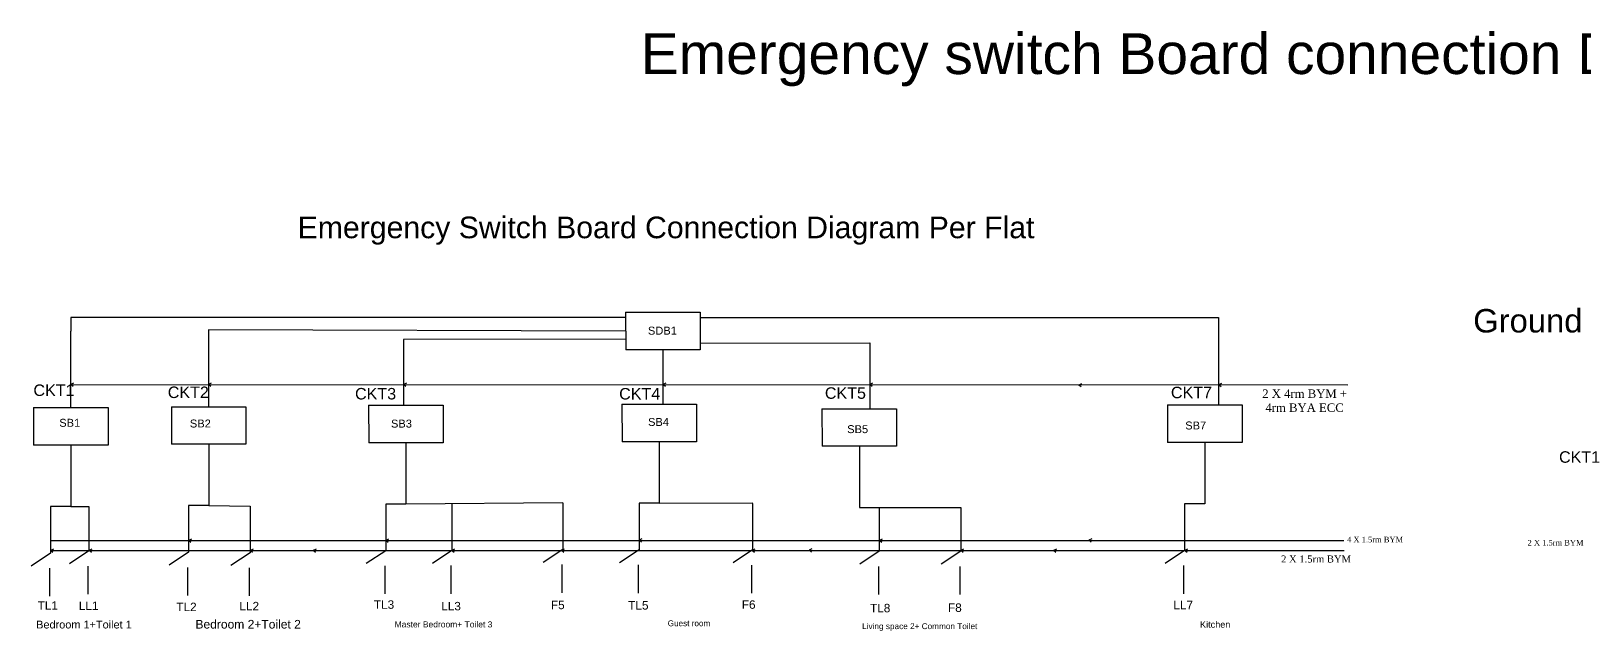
# Model space of a CAD drawing. Header units: inches. Extents: x 79 to 11386, y 236 to 3106.
# Drawn here: x 130 to 2418, y 2223 to 3106 of the extents above; entities that cross this region are included whole.
import ezdxf

# ---------------------------------------------------------------- set-up
doc = ezdxf.new("R2010")
doc.units = ezdxf.units.IN
doc.header["$LTSCALE"] = 20
doc.header["$MEASUREMENT"] = 0
doc.linetypes.add('HIDDEN', pattern=[0.375, 0.25, -0.125])
doc.layers.add('appliances', color=180, linetype='Continuous')
doc.layers.add('Text layer', color=200, linetype='HIDDEN')
doc.styles.get("Standard").update_dxf_attribs({"font": 'arial.ttf', "height": 6})

msp = doc.modelspace()

# ---------------------------------------------------------------- linework, layer by layer
for p, q in [((1005.50264, 2684.38925), (188.29414, 2684.41681)), ((188.29414, 2684.41681), (188.29414, 2664.44456)), ((1005.47689, 2692.09052), (1115.34727, 2692.09052)), ((1005.47689, 2692.09052), (1005.66181, 2636.7986)), ((1115.34727, 2692.09052), (1115.34727, 2636.7986)), ((1115.34727, 2684.447), (1878.88398, 2684.52456)), ((1878.88398, 2684.52456), (1878.88398, 2555.6261)), ((188.29414, 2551.82889), (188.29414, 2664.44456)), ((391.15403, 2665.99556), (390.98898, 2657.50524)), ((390.98898, 2657.50524), (390.98898, 2553.03575)), ((1005.56935, 2664.44456), (391.15403, 2665.99556)), ((1005.60989, 2652.32244), (678.46418, 2652.00882)), ((678.46418, 2652.00882), (678.46418, 2555.29706)), ((1115.34727, 2636.7986), (1005.66181, 2636.7986)), ((1060.50454, 2636.7986), (1060.50454, 2556.59356)), ((1115.34727, 2646.71195), (1365.09848, 2647.06461)), ((1365.09848, 2647.06461), (1365.09848, 2550.11087)), ((192.60249, 2587.8005), (188.29414, 2585.78233)), ((191.93822, 2582.92935), (188.29414, 2585.78233)), ((188.29414, 2585.77561), (2069.36223, 2585.19615)), ((133.35895, 2551.82889), (243.22934, 2551.82889)), ((133.35895, 2551.82889), (133.54387, 2496.53697)), ((243.22934, 2551.82889), (243.22934, 2496.53697)), ((336.52401, 2553.03575), (446.3944, 2553.03575)), ((336.52401, 2553.03575), (336.70894, 2497.74383)), ((446.3944, 2553.03575), (446.3944, 2497.74383)), ((627.03133, 2555.29706), (736.90171, 2555.29706)), ((627.03133, 2555.29706), (627.21625, 2500.00514)), ((736.90171, 2555.29706), (736.90171, 2500.00514)), ((1000.19349, 2556.59356), (1110.06388, 2556.59356)), ((1000.19349, 2556.59356), (1000.37841, 2501.30164)), ((1110.06388, 2556.59356), (1110.06388, 2501.30164)), ((1294.7858, 2550.11087), (1404.65619, 2550.11087)), ((1294.7858, 2550.11087), (1294.97073, 2494.81895)), ((1404.65619, 2550.11087), (1404.65619, 2494.81895)), ((1803.59643, 2555.6261), (1913.46682, 2555.6261)), ((1803.59643, 2555.6261), (1803.78136, 2500.33418)), ((1913.46682, 2555.6261), (1913.46682, 2500.33418)), ((243.22934, 2496.53697), (133.54387, 2496.53697)), ((188.3866, 2496.53697), (188.3866, 2406.27359)), ((446.3944, 2497.74383), (336.70894, 2497.74383)), ((391.55167, 2497.74383), (391.55167, 2407.48046)), ((736.90171, 2500.00514), (627.21625, 2500.00514)), ((682.05898, 2500.00514), (682.05898, 2409.74176)), ((1110.06388, 2501.30164), (1000.37841, 2501.30164)), ((1055.22114, 2501.30164), (1055.22114, 2411.03827)), ((1404.65619, 2494.81895), (1294.97073, 2494.81895)), ((1349.81346, 2494.81895), (1349.81346, 2404.55557)), ((1913.46682, 2500.33418), (1803.78136, 2500.33418)), ((1858.62409, 2500.33418), (1858.62409, 2410.0708)), ((188.3866, 2406.27359), (158.54689, 2406.27359)), ((158.54689, 2406.27359), (158.54689, 2337.70375)), ((188.3866, 2406.27359), (215.1877, 2406.27359)), ((215.1877, 2406.27359), (215.1877, 2340.80881)), ((391.55167, 2407.48046), (361.71196, 2407.48046)), ((361.71196, 2407.48046), (361.71196, 2338.91062)), ((391.55167, 2407.48046), (452.63559, 2406.81268)), ((452.63559, 2406.81268), (452.63559, 2338.24284)), ((682.05898, 2409.74176), (652.21927, 2409.74176)), ((652.21927, 2409.74176), (652.21927, 2341.17193)), ((912.98008, 2411.49967), (682.05898, 2409.74176)), ((749.57722, 2410.12364), (749.57722, 2341.5538)), ((912.98008, 2411.49967), (912.98008, 2342.92983)), ((1055.22114, 2411.03827), (1025.38143, 2411.03827)), ((1025.38143, 2411.03827), (1025.38143, 2342.46843)), ((1055.22114, 2411.03827), (1192.57675, 2411.76286)), ((1192.57675, 2410.87277), (1192.57675, 2411.76286)), ((1192.57675, 2410.87277), (1192.57675, 2342.30293)), ((1192.57675, 2410.87277), (1192.57675, 2410.87277)), ((1349.81346, 2404.55557), (1499.05713, 2404.53458)), ((1379.24568, 2404.55143), (1379.24568, 2340.24381)), ((1499.05713, 2404.53458), (1499.05713, 2340.24558)), ((1858.62409, 2410.0708), (1828.78437, 2410.0708)), ((1828.78437, 2410.0708), (1828.78437, 2341.50096)), ((158.54689, 2337.70375), (129.91474, 2318.62973)), ((158.54689, 2356.42506), (2063.20322, 2356.42506)), ((158.54689, 2341.55655), (2063.78296, 2341.55655)), ((215.1877, 2340.80881), (186.55555, 2321.73479)), ((361.71196, 2338.91062), (333.0798, 2319.8366)), ((452.63559, 2338.24284), (424.00344, 2319.16882)), ((652.21927, 2341.17193), (623.58712, 2322.0979)), ((749.57722, 2341.5538), (720.94507, 2322.47978)), ((912.98008, 2342.92983), (884.34793, 2323.85581)), ((1025.38143, 2342.46843), (996.74928, 2323.39441)), ((1192.57675, 2342.30293), (1163.9446, 2323.22891)), ((1379.24568, 2340.24381), (1350.61353, 2321.16979)), ((1499.05713, 2340.24558), (1470.42498, 2321.17156)), ((1828.78437, 2341.50096), (1800.15222, 2322.42694)), ((157.10249, 2315.42279), (157.10249, 2274.06728)), ((213.7433, 2318.52785), (213.7433, 2277.17233)), ((360.26755, 2316.62966), (360.26755, 2275.27414)), ((451.19119, 2315.96188), (451.19119, 2274.60636)), ((650.77486, 2318.89096), (650.77486, 2277.53545)), ((748.13282, 2319.27284), (748.13282, 2277.91732)), ((911.53568, 2320.64886), (911.53568, 2279.29335)), ((1023.93703, 2320.18747), (1023.93703, 2278.83195)), ((1191.13235, 2320.02197), (1191.13235, 2278.66646)), ((1377.80128, 2317.96284), (1377.80128, 2276.60733)), ((1497.61272, 2317.96462), (1497.61272, 2276.60911)), ((1827.33997, 2319.22), (1827.33997, 2277.86449))]:
    msp.add_line(p, q)
at = {"layer": 'appliances'}
for p, q in [((395.29732, 2587.67223), (390.98898, 2585.65406)), ((682.77252, 2587.55123), (678.46418, 2585.53306)), ((1064.81289, 2587.56237), (1060.50454, 2585.5442)), ((1369.40683, 2587.72035), (1365.09848, 2585.70218)), ((1677.16975, 2586.96511), (1672.86141, 2584.94694)), ((1883.19232, 2587.25846), (1878.88398, 2585.24029)), ((394.63305, 2582.80107), (390.98898, 2585.65406)), ((682.10825, 2582.68008), (678.46418, 2585.53306)), ((1064.14862, 2582.69121), (1060.50454, 2585.5442)), ((1368.74256, 2582.8492), (1365.09848, 2585.70218)), ((1676.50548, 2582.09395), (1672.86141, 2584.94694)), ((1882.52805, 2582.38731), (1878.88398, 2585.24029)), ((366.0203, 2358.32064), (361.71196, 2356.30247)), ((656.52761, 2358.31193), (652.21927, 2356.29376)), ((1029.68978, 2358.6053), (1025.38143, 2356.58713)), ((1383.55403, 2358.30309), (1379.24568, 2356.28492)), ((1691.99379, 2358.53493), (1687.68545, 2356.51676)), ((162.85524, 2343.57472), (158.54689, 2341.55655)), ((162.19096, 2338.70356), (158.54689, 2341.55655)), ((219.55354, 2343.51669), (215.24519, 2341.49852)), ((218.88927, 2338.64553), (215.24519, 2341.49852)), ((365.35603, 2353.44948), (361.71196, 2356.30247)), ((456.94393, 2343.57016), (452.63559, 2341.55199)), ((456.27966, 2338.699), (452.63559, 2341.55199)), ((549.67584, 2343.57182), (545.3675, 2341.55365)), ((549.01157, 2338.70066), (545.3675, 2341.55365)), ((655.86334, 2353.44078), (652.21927, 2356.29376)), ((753.66532, 2343.60341), (749.35697, 2341.58524)), ((753.00104, 2338.73225), (749.35697, 2341.58524)), ((915.22414, 2343.5883), (910.9158, 2341.57014)), ((914.55987, 2338.71715), (910.9158, 2341.57014)), ((1029.0255, 2353.73414), (1025.38143, 2356.58713)), ((1195.81926, 2343.53889), (1191.51092, 2341.52072)), ((1195.15499, 2338.66773), (1191.51092, 2341.52072)), ((1280.00381, 2343.86633), (1275.69546, 2341.84816)), ((1279.33953, 2338.99518), (1275.69546, 2341.84816)), ((1382.88976, 2353.43194), (1379.24568, 2356.28492)), ((1503.38419, 2343.58703), (1499.07585, 2341.56886)), ((1502.71992, 2338.71587), (1499.07585, 2341.56886)), ((1639.98454, 2343.6315), (1635.6762, 2341.61333)), ((1639.32027, 2338.76035), (1635.6762, 2341.61333)), ((1691.32952, 2353.66377), (1687.68545, 2356.51676)), ((1833.12367, 2343.58425), (1828.81533, 2341.56608)), ((1832.4594, 2338.7131), (1828.81533, 2341.56608))]:
    msp.add_line(p, q, dxfattribs=at)

# ---------------------------------------------------------------- texts
at = {"attachment_point": 1}
for s, width, gutter_width, insert, char_height in [('Emergency switch Board connection Diagram', 16215.2340727, 300.06394, (1027.89736, 3102.61233), 60.0127884), ('Emergency Switch Board Connection Diagram Per Flat', 1112.4023147, 13.26692, (522.49601, 2832.83522), 31.840598), ('Ground', 986.736401, 172.69905, (2253.9539, 2696.82049), 34.53981)]:
    msp.add_mtext_dynamic_manual_height_columns(s, width=width, gutter_width=gutter_width, heights=[0], dxfattribs=dict(at, insert=insert, char_height=char_height))
at = {"layer": 'Text layer', "attachment_point": 1}
for s, width, gutter_width, insert, char_height in [('SDB1', 347.0324465, 58.47841, (1038.43113, 2670.83983), 11.695682), ('CKT1', 396.5918282, 84.67678, (133.36614, 2585.77561), 16.935356), ('CKT2', 396.5918282, 84.67678, (331.26813, 2582.75329), 16.935356), ('CKT3', 396.5918282, 84.67678, (607.08758, 2580.65014), 16.935356), ('CKT4', 396.5918282, 84.67678, (996.06258, 2580.59979), 16.935356), ('CKT5', 396.5918282, 84.67678, (1299.08691, 2581.62236), 16.935356), ('CKT7', 396.5918282, 84.67678, (1808.72252, 2582.46036), 16.935356), ('{\\fTimes New Roman|b0|i0|c0|p18;\\H1.16667x;2 X 4rm BYM +\\P 4rm BYA ECC}', 119.8467923, 13.26692, (1943.23779, 2578.50119), 10.6135327), ('SB1', 347.0324465, 58.47841, (171.42703, 2535.23072), 11.695682), ('SB2', 347.0324465, 58.47841, (363.78768, 2534.17459), 11.695682), ('SB3', 347.0324465, 58.47841, (659.98557, 2534.04638), 11.695682), ('SB4', 347.0324465, 58.47841, (1038.6011, 2536.4846), 11.695682), ('SB5', 347.0324465, 58.47841, (1331.86976, 2525.90199), 11.695682), ('SB7', 347.0324465, 58.47841, (1829.78327, 2531.29255), 11.695682), ('CKT1', 396.5918282, 84.67678, (2380.37478, 2487.50119), 16.935356), ('{\\fTimes New Roman|b0|i0|c0|p18;\\H1.16667x;4 X 1.5rm BYM}', 94.5561574, 13.26692, (2068.21812, 2361.66918), 7.0756885), ('{\\fTimes New Roman|b0|i0|c0|p18;\\H1.16667x;\\C0;2 X 1.5rm BYM}', 222.0549105, 13.26692, (2333.99642, 2357.06639), 7.0756885), ('{\\fTimes New Roman|b0|i0|c0|p18;\\H1.16667x;2 X 1.5rm BYM}', 278.8498443, 13.26692, (1970.93106, 2334.13444), 8.8446106), ('TL1', 185.7028183, 62.11545, (139.52089, 2266.71161), 12.42309), ('LL1', 185.7028183, 62.11545, (200.2172, 2266.39305), 12.42309), ('LL2', 185.7028183, 62.11545, (436.75473, 2265.81657), 12.42309), ('TL3', 185.7028183, 62.11545, (634.77439, 2268.11479), 12.42309), ('LL3', 185.7028183, 62.11545, (734.00482, 2265.80881), 12.42309), ('F5', 185.7028183, 62.11545, (895.54266, 2267.53826), 12.42309), ('TL5', 185.7028183, 62.11545, (1009.38449, 2266.97503), 12.42309), ('F6', 185.7028183, 62.11545, (1176.6916, 2268.12799), 12.42309), ('LL7', 185.7028183, 62.11545, (1812.38096, 2267.52417), 12.42309), ('TL2', 185.7028183, 62.11545, (343.87058, 2264.66361), 12.42309), ('TL8', 185.7028183, 62.11545, (1365.57128, 2262.95351), 12.42309), ('F8', 185.7028183, 62.11545, (1480.37854, 2263.52999), 12.42309), ('{\\H0.83333x;\\C0;Bedroom 2+Toilet 2}', 828.7732766, 76.17414, (372.01056, 2239.29667), 15.2348272), ('{\\H0.83333x;\\C0;Master Bedroom+ Toilet 3 }', 610.1523847, 53.63767, (665.35067, 2237.22754), 10.7275337), ('{\\H0.83333x;\\C0;Guest room}', 385.1896122, 51.5294, (1067.58755, 2238.61489), 10.305881), ('{\\H0.83333x;\\C0;Living space 2+ Common Toilet}', 1119.9933541, 51.94734, (1353.92289, 2234.42278), 10.3894681), ('{\\H0.83333x;\\C0;Kitchen}', 482.9881836, 57.51142, (1851.62142, 2237.36006), 11.5022846)]:
    msp.add_mtext_dynamic_manual_height_columns(s, width=width, gutter_width=gutter_width, heights=[0], dxfattribs=dict(at, insert=insert, char_height=char_height))
at = {"layer": 'Text layer', "insert": (137.40793, 2238.22864), "char_height": 13.8172578, "attachment_point": 1}
msp.add_mtext('{\\H0.83333x;\\C0;Bedroom 1+Toilet 1}', dxfattribs=at)

doc.saveas('drawing.dxf')
